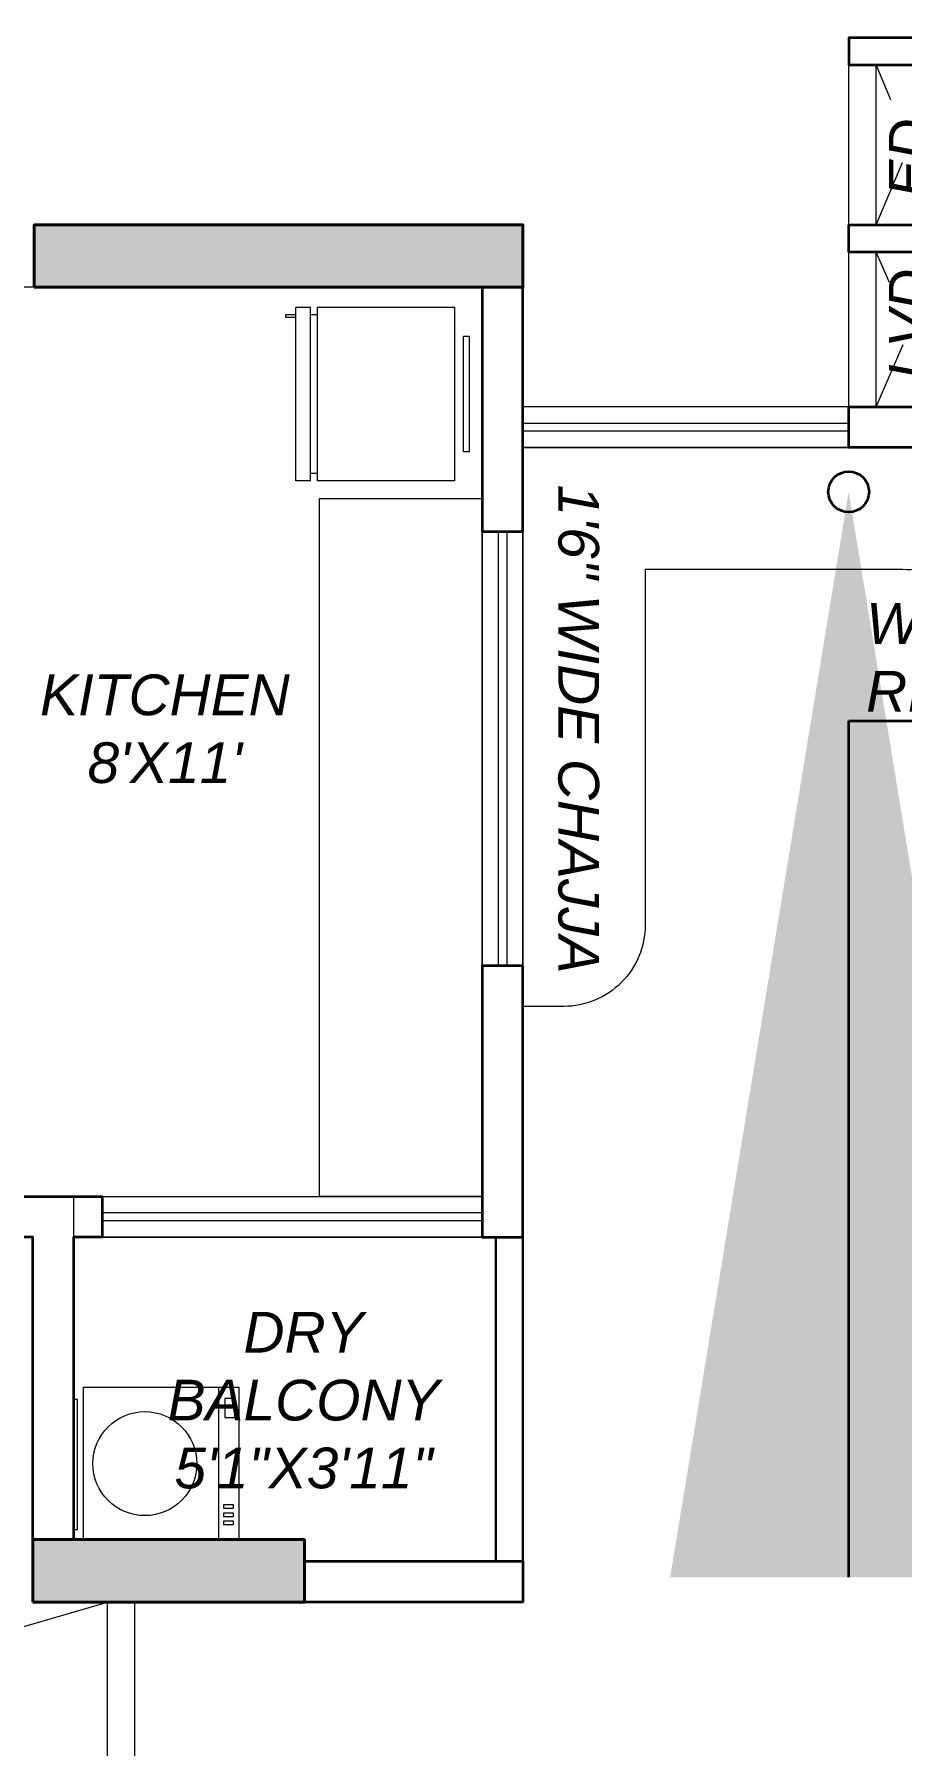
# Model space of a CAD drawing. Header units: millimetres. Extents: x 0 to 125073, y 0 to 71249.
# Drawn here: x 69529 to 72724, y 37194 to 43502 of the extents above; entities that cross this region are included whole.
import ezdxf
from ezdxf import colors
from ezdxf.entities.mleader import LeaderData, LeaderLine
from ezdxf.lldxf.tags import DXFTag
from ezdxf.math import Vec2, Vec3

# ---------------------------------------------------------------- set-up
doc = ezdxf.new("R2010")
doc.units = ezdxf.units.MM
doc.linetypes.add('DASH', pattern=[1, 0.5, -0.5])
doc.layers.add('DA_BUILDING LINE', color=7, linetype='Continuous', lineweight=9, true_color=0xdb0000)
doc.layers.add('DA_FURNITURE', color=7, linetype='Continuous', lineweight=5, true_color=0x666666)
for name, color, linetype, lineweight in [('DA_CARPET AREA RERA', 30, 'Continuous', 9), ('DA_CHAJJA', 44, 'Continuous', 0), ('DA_COLUMN', 40, 'Continuous', 40), ('DA_COLUMN HATCH', 251, 'Continuous', 0), ('DA_DOTTED LINES', 8, 'DASH', 5), ('DA_LINE', 155, 'Continuous', 9), ('DA_RAILING', 243, 'Continuous', 30), ('DA_TEXT IN SQ.FT', 193, 'Continuous', 9), ('DA_WALL', 7, 'Continuous', 35), ('DA_WINDOW', 4, 'Continuous', 9)]:
    doc.layers.add(name, color=color, linetype=linetype, lineweight=lineweight)
doc.styles.get("Standard").update_dxf_attribs({"font": 'arial.ttf'})
tags = doc.linetypes.add('( Hidden )', pattern=[0.375, 0.25, -0.125]).pattern_tags.tags
tags[6:7] = [DXFTag(74, 4), DXFTag(75, 0), DXFTag(340, '0'), DXFTag(46, 1.0), DXFTag(50, 0.0), DXFTag(44, 0.0), DXFTag(45, 0.0)]
tags[4:5] = [DXFTag(74, 4), DXFTag(75, 0), DXFTag(340, '0'), DXFTag(46, 1.0), DXFTag(50, 0.0), DXFTag(44, 0.0), DXFTag(45, 0.0)]

# ---------------------------------------------------------------- blocks, each defined once
blk = doc.blocks.new('GSHGJSDFGJ')
at = {"layer": 'DA_BUILDING LINE', "linetype": '( Hidden )', "ltscale": 500}
blk.add_lwpolyline([(-27933.6, 82306.5), (-29713.6, 82306.5), (-29713.6, 78051.5), (-31518.6, 78051.5), (-31518.6, 79396.5), (-32288.6, 79396.5), (-32288.6, 78051.5), (-34663.6, 78051.5), (-34663.6, 77051.5)], dxfattribs=at)
blk = doc.blocks.new('WASHING MACHINE1')
at = {"linetype": 'Continuous'}
for p, q in [((10326.3552, 5531.1311), (10326.9152, 5531.1311)), ((10326.3552, 5530.556), (10326.3552, 5531.1311)), ((10326.4111, 5531.1096), (10326.4233, 5531.1096)), ((10326.4111, 5531.0728), (10326.4111, 5531.1096)), ((10326.4233, 5531.1096), (10326.4233, 5531.0728)), ((10326.4408, 5531.1096), (10326.4531, 5531.1096)), ((10326.4408, 5531.0728), (10326.4408, 5531.1096)), ((10326.4531, 5531.1096), (10326.4531, 5531.0728)), ((10326.4706, 5531.0728), (10326.4706, 5531.1096)), ((10326.4706, 5531.1096), (10326.4828, 5531.1096)), ((10326.4828, 5531.1096), (10326.4828, 5531.0728)), ((10326.8055, 5531.1149), (10326.8755, 5531.1149)), ((10326.8055, 5531.0781), (10326.8055, 5531.1149)), ((10326.8755, 5531.1149), (10326.8755, 5531.0781)), ((10326.9152, 5531.1311), (10326.9152, 5530.556)), ((10326.3552, 5531.0561), (10326.9152, 5531.0561)), ((10326.4233, 5531.0728), (10326.4111, 5531.0728)), ((10326.4531, 5531.0728), (10326.4408, 5531.0728)), ((10326.4828, 5531.0728), (10326.4706, 5531.0728)), ((10326.8755, 5531.0781), (10326.8055, 5531.0781)), ((10326.9152, 5530.556), (10326.3552, 5530.556)), ((10326.393, 5530.5351), (10326.8714, 5530.5351)), ((10326.393, 5530.5211), (10326.393, 5530.5351)), ((10326.8714, 5530.5211), (10326.393, 5530.5211)), ((10326.8714, 5530.5351), (10326.8714, 5530.5211))]:
    blk.add_line(p, q, dxfattribs=at)
blk = doc.blocks.new('CDDE')
at = {"layer": 'DA_FURNITURE'}
blk.add_circle((5126.92, 1779.8306), 0.1916, dxfattribs=at)
at = {"layer": 'DA_FURNITURE', "xscale": -1, "rotation": 270}
blk.add_blockref('WASHING MACHINE1', (-403.8635, -8546.8046), dxfattribs=at)
blk = doc.blocks.new('XREF1$0$A$C25E800CC')
at = {"layer": 'DA_FURNITURE'}
for p, q in [((-0.605, -0.0488), (-0.605, -0.0688)), ((-0.605, -0.0488), (-0.205, -0.0488)), ((-0.205, -0.0488), (-0.205, -0.0688)), ((-0.705, -0.0988), (-0.105, -0.0988)), ((-0.705, -0.0988), (-0.705, -0.5738)), ((-0.605, -0.0688), (-0.205, -0.0688)), ((-0.105, -0.0988), (-0.105, -0.5738)), ((-0.705, -0.5738), (-0.105, -0.5738)), ((-0.68, -0.5738), (-0.68, -0.5988)), ((-0.13, -0.5738), (-0.13, -0.5988)), ((-0.705, -0.5988), (-0.105, -0.5988)), ((-0.705, -0.5988), (-0.705, -0.6488)), ((-0.705, -0.6488), (-0.105, -0.6488)), ((-0.14, -0.6488), (-0.14, -0.6838)), ((-0.13, -0.6488), (-0.13, -0.6838)), ((-0.105, -0.5988), (-0.105, -0.6488)), ((-0.14, -0.6838), (-0.13, -0.6838))]:
    blk.add_line(p, q, dxfattribs=at)
blk = doc.blocks.new('SRAFGADFGDFG')
at = {"layer": 'DA_FURNITURE'}
blk.add_lwpolyline([(-29863.6, 79546.5), (-30463.6, 79546.5), (-30463.6, 82117.6), (-29863.6, 82117.6)], close=True, dxfattribs=at)
at = {"layer": 'DA_FURNITURE', "lineweight": 9, "extrusion": (0, 0, -1), "xscale": 1064.518000352491, "yscale": 1064.518000352491, "zscale": -1064.518000352491, "rotation": 90.00006383174053}
blk.add_blockref('XREF1$0$A$C25E800CC', (29859.1, 82933.7, 0), dxfattribs=at)
at = {"layer": 'DA_FURNITURE', "xscale": 1000, "yscale": 1000, "zscale": 1000}
blk.add_blockref('CDDE', (-5158026.3, -1701269.1), dxfattribs=at)
blk = doc.blocks.new('14TH 2')
at = {"layer": 'DA_CARPET AREA RERA'}
blk.add_lwpolyline([(6319.6477, 1262.8521), (6319.6477, 1264.1521), (6322.0227, 1264.1521), (6322.0227, 1265.3721), (6322.0227, 1265.4971), (6323.0927, 1265.4971), (6323.0927, 1265.3471), (6324.5977, 1265.3471), (6324.5977, 1268.8471), (6322.0227, 1268.8471), (6322.0227, 1269.5521), (6322.1727, 1269.5521), (6322.1727, 1270.6121), (6316.0927, 1270.6121), (6316.0927, 1267.5621), (6316.2427, 1267.5621), (6316.2427, 1265.9471), (6316.0927, 1265.9471), (6316.0927, 1262.977)], dxfattribs=at)
blk.add_lwpolyline([(6323.0927, 1265.3471), (6324.6477, 1265.3471), (6324.6477, 1264.1521), (6323.9427, 1264.1521), (6323.9427, 1264.2321), (6323.0927, 1264.2321)], close=True, dxfattribs=at)
at = {"layer": 'DA_DOTTED LINES', "linetype": '( Hidden )', "ltscale": 300}
blk.add_line((6319.7977, 1263.0021), (6323.2177, 1264.0021), dxfattribs=at)
at = {"layer": 'DA_RAILING'}
for p, q in [((6324.6477, 1264.1521), (6324.6477, 1265.3471)), ((6324.7477, 1264.1521), (6324.7477, 1265.3471))]:
    blk.add_line(p, q, dxfattribs=at)
at = {"layer": 'DA_WALL'}
for points in [[(6324.5977, 1268.8471), (6324.5977, 1267.9471), (6324.7477, 1267.9471), (6324.7477, 1268.8471)], [(6322.9427, 1264.2321), (6322.9427, 1265.3471), (6322.1727, 1265.3471), (6322.1727, 1264.0021), (6322.0227, 1264.0021), (6322.0227, 1265.3721), (6319.6477, 1265.3721), (6319.6477, 1265.4971), (6322.0227, 1265.4971), (6322.0227, 1267.9471), (6322.1477, 1267.9471), (6322.1477, 1265.4971), (6323.0927, 1265.4971), (6323.1977, 1265.4971), (6323.1977, 1265.3471), (6323.0927, 1265.3471), (6323.0927, 1264.2321)], [(6324.7477, 1266.3471), (6324.5977, 1266.3471), (6324.5977, 1265.3471), (6324.7477, 1265.3471)], [(6323.9427, 1264.1521), (6324.7477, 1264.1521), (6324.7477, 1264.0021), (6323.9427, 1264.0021)]]:
    blk.add_lwpolyline(points, close=True, dxfattribs=at)
at = {"layer": 'DA_WINDOW'}
for p, q in [((6323.2177, 1263.0021), (6323.2177, 1264.0021)), ((6323.3177, 1263.0021), (6323.3177, 1264.0021))]:
    blk.add_line(p, q, dxfattribs=at)
for points in [[(6324.5977, 1266.3471), (6324.7477, 1266.3471), (6324.7477, 1267.9471), (6324.5977, 1267.9471)], [(6324.6577, 1266.3471), (6324.6577, 1267.9471), (6324.6877, 1267.9471), (6324.6877, 1266.3471)], [(6323.1977, 1265.4971), (6324.5977, 1265.4971), (6324.5977, 1265.3471), (6323.1977, 1265.3471)], [(6324.5977, 1265.4071), (6323.1977, 1265.4071), (6323.1977, 1265.4371), (6324.5977, 1265.4371)]]:
    blk.add_lwpolyline(points, close=True, dxfattribs=at)
blk = doc.blocks.new('SDFHSDFGN')
at = {"layer": 'DA_COLUMN HATCH', "true_color": 0x636466}
h = blk.add_hatch(color=251, dxfattribs=at)
h.dxf.hatch_style = 1
h.paths.add_polyline_path([(-37688.6, 97346.5), (-37688.6, 97576.5), (-38888.6, 97576.5), (-38888.6, 97346.5)])
h.paths.add_polyline_path([(-31373.6, 96376.5), (-31143.6, 96376.5), (-31143.6, 97576.5), (-31373.6, 97576.5)])
h.paths.add_polyline_path([(-27778.6, 97036.5), (-27548.6, 97036.5), (-27548.6, 98236.5), (-27778.6, 98236.5)])
h.paths.add_polyline_path([(-24578.6, 97336.5), (-24348.6, 97336.5), (-24348.6, 98236.5), (-24578.6, 98236.5)])
h.paths.add_polyline_path([(-19333.6, 98536.5), (-19333.6, 97336.5), (-19103.6, 97336.5), (-19103.6, 98536.5)])
h.paths.add_polyline_path([(-13063.6, 97336.5), (-12833.6, 97336.5), (-12833.6, 98536.5), (-13063.6, 98536.5)])
h.paths.add_polyline_path([(-11543.6, 97636.5), (-11313.6, 97636.5), (-11313.6, 98536.5), (-11543.6, 98536.5)])
h.paths.add_polyline_path([(-8908.6, 94991.5), (-7708.6, 94991.5), (-7708.6, 94761.5), (-8908.6, 94761.5)])
h.paths.add_polyline_path([(-13063.6, 91111.5), (-12833.6, 91111.5), (-12833.6, 92311.5), (-13063.6, 92311.5)])
h.paths.add_polyline_path([(-19333.6, 91111.5), (-19103.6, 91111.5), (-19103.6, 92311.5), (-19333.6, 92311.5)])
h.paths.add_polyline_path([(-5998.6, 91111.5), (-5258.6, 91111.5), (-5258.6, 91341.5), (-5998.6, 91341.5)])
h.paths.add_polyline_path([(-1283.6, 91111.5), (-383.6, 91111.5), (-383.6, 91341.5), (-1283.6, 91341.5)])
h.paths.add_polyline_path([(2171.4, 90061.5), (2171.4, 91261.5), (1941.4, 91261.5), (1941.4, 90061.5)])
h.paths.add_polyline_path([(4621.4, 90061.5), (5821.4, 90061.5), (5821.4, 90291.5), (4621.4, 90291.5)])
h.paths.add_polyline_path([(4621.4, 95111.5), (5821.4, 95111.5), (5821.4, 95341.5), (4621.4, 95341.5)])
h.paths.add_polyline_path([(4621.4, 98611.5), (5821.4, 98611.5), (5821.4, 98841.5), (4621.4, 98841.5)])
h.paths.add_polyline_path([(-39638.6, 89246.5), (-38138.6, 89246.5), (-38138.6, 89476.5), (-39638.6, 89476.5)])
h.paths.add_polyline_path([(-31143.6, 92421.5), (-31143.6, 92651.5), (-32343.6, 92651.5), (-32343.6, 92421.5)])
h.paths.add_polyline_path([(-31513.6, 86346.5), (-29713.6, 86346.5), (-29713.6, 86576.5), (-31513.6, 86576.5)])
h.paths.add_polyline_path([(-31513.6, 82896.5), (-29713.6, 82896.5), (-29713.6, 83126.5), (-31513.6, 83126.5)])
h.paths.add_polyline_path([(-31518.6, 78051.5), (-30518.6, 78051.5), (-30518.6, 78281.5), (-31518.6, 78281.5)])
h.paths.add_polyline_path([(-32143.6, 76821.5), (-31143.6, 76821.5), (-31143.6, 77051.5), (-32143.6, 77051.5)])
h.paths.add_polyline_path([(-31893.6, 71896.5), (-31893.6, 72126.5), (-33093.6, 72126.5), (-33093.6, 71896.5)])
h.paths.add_polyline_path([(-37688.6, 71896.5), (-37688.6, 72126.5), (-38888.6, 72126.5), (-38888.6, 71896.5)])
h.paths.add_polyline_path([(-38438.6, 76796.5), (-38438.6, 77026.5), (-39638.6, 77026.5), (-39638.6, 76796.5)])
h.paths.add_polyline_path([(-38138.6, 79996.5), (-38138.6, 80226.5), (-39638.6, 80226.5), (-39638.6, 79996.5)])
h.paths.add_polyline_path([(-38438.6, 92446.5), (-38438.6, 92676.5), (-39638.6, 92676.5), (-39638.6, 92446.5)])
h.paths.add_polyline_path([(-31518.6, 91422), (-31288.6, 91422), (-31288.6, 89927), (-31518.6, 89927)])
h.paths.add_polyline_path([(-20908.6, 91111.5), (-20678.6, 91111.5), (-20678.6, 89881.5), (-20908.6, 89881.5)])
h.paths.add_polyline_path([(-11313.6, 92011.5), (-11313.6, 91111.5), (-11543.6, 91111.5), (-11543.6, 92011.5)])
h.paths.add_polyline_path([(1941.4, 97316.5), (2171.4, 97316.5), (2171.4, 98841.5), (1941.4, 98841.5)])
at = {"layer": 'DA_COLUMN'}
for points in [[(-31513.6, 82896.5), (-29713.6, 82896.5), (-29713.6, 83126.5), (-31513.6, 83126.5)], [(-31518.6, 78051.5), (-30518.6, 78051.5), (-30518.6, 78281.5), (-31518.6, 78281.5)]]:
    blk.add_lwpolyline(points, close=True, dxfattribs=at)
blk = doc.blocks.new('A$Cfed68cb1')
at = {"layer": 'DA_TEXT IN SQ.FT', "char_height": 0.15}
for s, width, insert, attachment_point, rotation in [('\\pxqc;{\\fArial|b0|i1|c0|p34;ED}', 2.300046, (-35.2472, -16.6188), 1, 90), ('\\pxqc;{\\fArial|b0|i1|c0|p34;LVD}', 2.300046, (-35.0975, -17.231), 7, 90), ('{\\fArial|b0|i1|c0|p34;1\'6" WIDE CHAJJA}', 2.062226, (-36.4668, -16.672), 7, 270)]:
    blk.add_mtext_dynamic_manual_height_columns(s, width=width, gutter_width=12.5, heights=[0], dxfattribs=dict(at, insert=insert, attachment_point=attachment_point, rotation=rotation))
at = {"layer": 'DA_TEXT IN SQ.FT', "char_height": 0.15, "attachment_point": 7}
for s, width, insert in [('\\pxql;{\\fArial|b0|i1|c0|p34;WET\\P\\pq*;RISER}', 0.658504, (-35.3311, -17.5112)), ("\\pxqc;{\\fArial|b0|i1|c0|p34;KITCHEN\\P8'X11'}", 2.300046, (-39.064, -17.774)), ('\\pxqc;{\\fArial|b0|i1|c0|p34;DRY BALCONY\\P5\'1"X3\'11"}', 1.269917, (-38.0381, -20.3731))]:
    blk.add_mtext_dynamic_manual_height_columns(s, width=width, gutter_width=12.5, heights=[0], dxfattribs=dict(at, insert=insert))
blk = doc.blocks.new('SERVICE CORE')
at = {"layer": 'DA_CHAJJA'}
blk.add_lwpolyline([(6072.0066, 1547.0067), (6072.0066, 1546.828, -0.43451), (6071.7066, 1546.5567), (6070.757, 1546.5567), (6070.757, 1545.2467, -0.414237), (6070.457, 1544.9467), (6070.307, 1544.9467)], format="xyb", dxfattribs=at)
at = {"layer": 'DA_DOTTED LINES', "ltscale": 0.5}
for p, q in [((6071.6074, 1547.8267), (6071.857, 1548.4167)), ((6071.857, 1547.8267), (6071.6074, 1548.4167)), ((6071.6074, 1547.1567), (6071.857, 1547.7267)), ((6071.857, 1547.1567), (6071.6074, 1547.7267))]:
    blk.add_line(p, q, dxfattribs=at)
at = {"layer": 'DA_LINE'}
for p, q in [((6071.507, 1547.8267), (6071.507, 1548.4167)), ((6071.6074, 1547.8267), (6071.6074, 1548.4167)), ((6071.507, 1547.1567), (6071.507, 1547.7267)), ((6071.6074, 1547.1567), (6071.6074, 1547.7267))]:
    blk.add_line(p, q, dxfattribs=at)
at = {"layer": 'DA_WALL'}
for points in [[(6071.857, 1548.5167), (6071.507, 1548.5167), (6071.507, 1548.4167), (6071.857, 1548.4167)], [(6071.857, 1547.7267), (6071.507, 1547.7267), (6071.507, 1547.8267), (6071.857, 1547.8267)], [(6072.087, 1547.5967), (6072.087, 1547.0067), (6071.507, 1547.0067), (6071.507, 1547.1567), (6071.857, 1547.1567), (6071.857, 1547.5967)]]:
    blk.add_lwpolyline(points, close=True, dxfattribs=at)
at = {"layer": 'DA_WALL', "color": 240, "true_color": 0xed1f24}
blk.add_circle((6071.5066, 1546.843), 0.075, dxfattribs=at)
at = {"layer": 'DA_WINDOW'}
for points in [[(6070.307, 1547.0067), (6071.507, 1547.0067), (6071.507, 1547.1567), (6070.307, 1547.1567)], [(6071.507, 1547.0967), (6071.507, 1547.0667), (6070.307, 1547.0667), (6070.307, 1547.0967)]]:
    blk.add_lwpolyline(points, close=True, dxfattribs=at)
at = {"layer": 'DA_WALL', "color": 240, "true_color": 0xed1f24}
ml = blk.add_multileader_mtext('Standard', dxfattribs=at)
ml.set_content('', color=(237, 31, 36))
ml.set_leader_properties()
ml.build(insert=Vec2(0, 0))
ml.multileader.update_dxf_attribs({"text_right_attachment_type": 6, "dogleg_length": 0.36})
ctx = ml.context
ctx.base_point, ctx.plane_origin = Vec3(6071.8666, 1545.9996), Vec3(6071.5066, 1546.7767)
ctx.right_attachment = 6
notes = []
notes.append((ctx, [(0, (1, 1, 0), (6071.5066, 1545.9996), (1, 0), 0.36, [(0, [(6071.5066, 1546.843)], 0, [])])]))
ctx.mtext.insert, ctx.mtext.flow_direction = Vec3(6073.8666, 1547.9996), 5
for ctx, leaders in notes:
    for number, flags, end, landing, length, lines in leaders:
        leader = LeaderData()
        leader.index, (leader.has_last_leader_line, leader.has_dogleg_vector, leader.attachment_direction) = number, flags
        leader.last_leader_point, leader.dogleg_vector, leader.dogleg_length = Vec3(end), Vec3(landing), length
        for number, points, colour, breaks in lines:
            line = LeaderLine()
            line.index, line.vertices, line.color, line.breaks = number, Vec3.list(points), colors.encode_raw_color(colour), breaks
            leader.lines.append(line)
        ctx.leaders.append(leader)

msp = doc.modelspace()

# ---------------------------------------------------------------- block references
at = {"color": 1, "xscale": 1000, "yscale": 1000, "zscale": 1000}
msp.add_blockref('A$Cfed68cb1', (107924.2, 58514), dxfattribs=at)
msp.add_blockref('SDFHSDFGN', (101042.8, -40327.5))
at = {"color": 1}
msp.add_blockref('SRAFGADFGDFG', (101042.8, -40327.5), dxfattribs=at)
at = {"layer": 'DA_BUILDING LINE'}
msp.add_blockref('GSHGJSDFGJ', (101042.8, -40327.5), dxfattribs=at)
at = {"layer": 'DA_WALL', "xscale": 1000, "yscale": 1000, "zscale": 1000}
for name, p in [('SERVICE CORE', (-5998977.8, -1505027.8)), ('14TH 2', (-6253418.5, -1226278.1))]:
    msp.add_blockref(name, p, dxfattribs=at)

doc.saveas('drawing.dxf')
